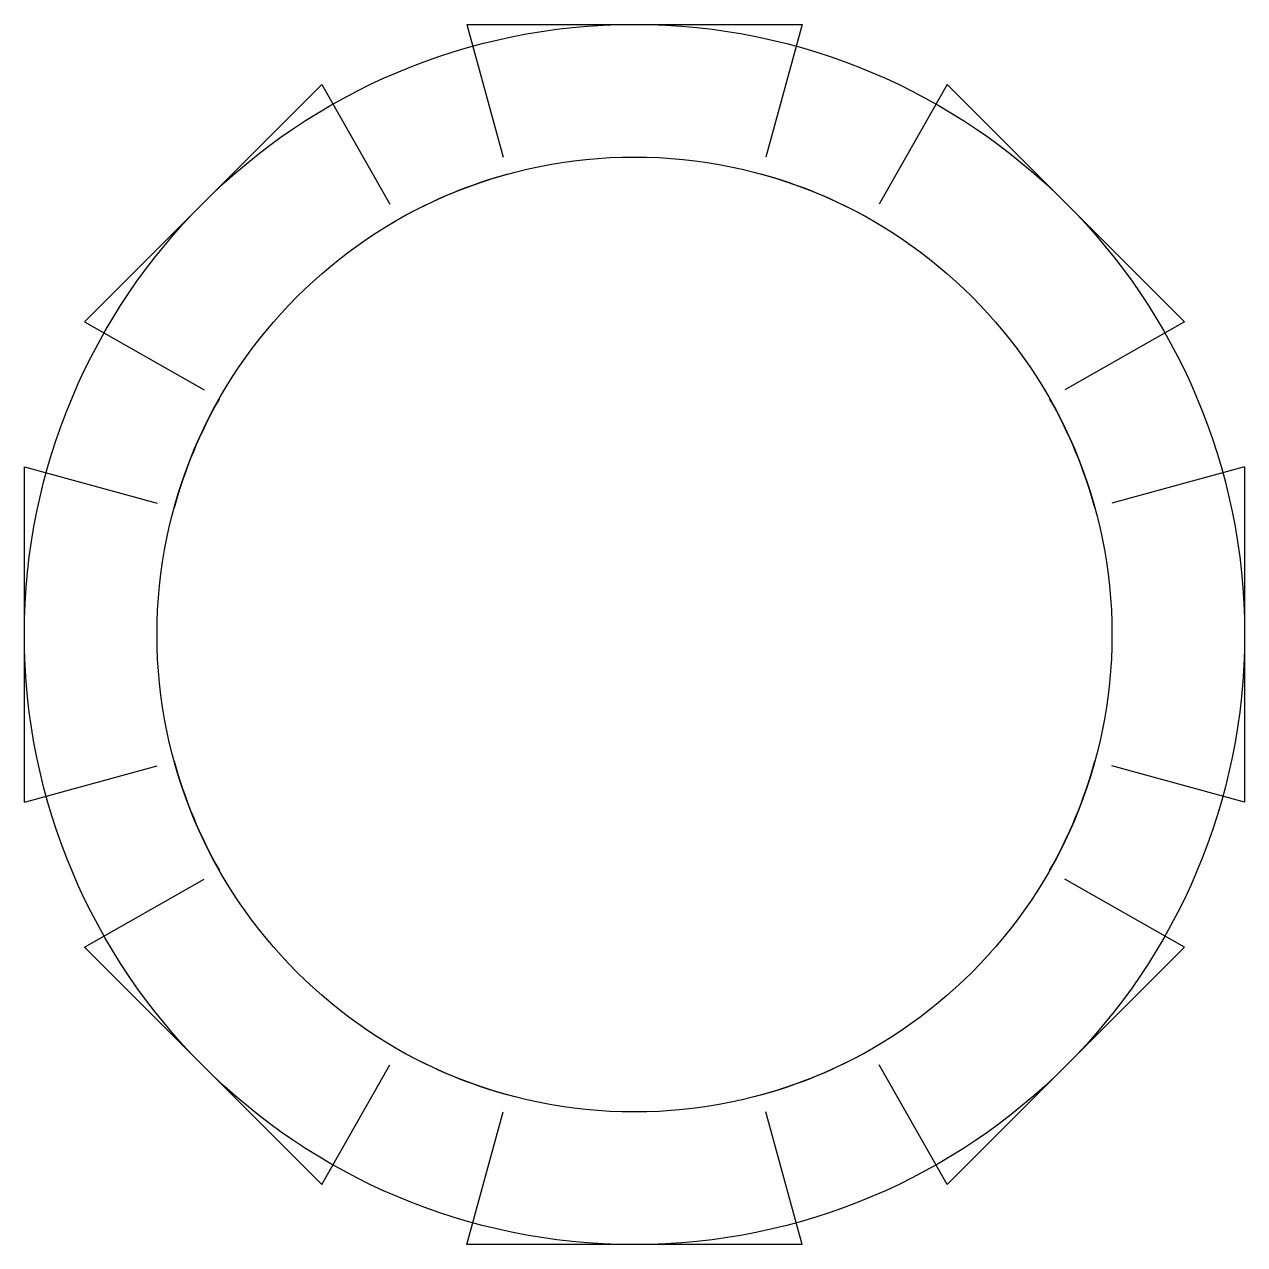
# Model space of a CAD drawing. Header units: metres. Extents: x -23 to 23, y -23 to 23.
import ezdxf

# ---------------------------------------------------------------- set-up
doc = ezdxf.new("R2010")
doc.units = ezdxf.units.M
doc.layers.add('CONSTRUCTION', color=8, linetype='Continuous')
doc.layers.add('CUT', color=1, linetype='Continuous')

msp = doc.modelspace()

# ---------------------------------------------------------------- linework, layer by layer
at = {"layer": 'CONSTRUCTION'}
for radius in [23, 18]:
    msp.add_circle((0, 0), radius, dxfattribs=at)
at = {"layer": 'CUT'}
for p, q in [((-6.322, 23), (6.322, 23)), ((-6.322, 23), (-4.948, 18)), ((6.322, 23), (4.948, 18)), ((-20.734, 11.793), (-11.793, 20.734)), ((-11.793, 20.734), (-9.229, 16.227)), ((11.793, 20.734), (9.229, 16.227)), ((11.793, 20.734), (20.734, 11.793)), ((-20.734, 11.793), (-16.227, 9.229)), ((20.734, 11.793), (16.227, 9.229)), ((-23, -6.322), (-23, 6.322)), ((-23, 6.322), (-18, 4.948)), ((23, 6.322), (18, 4.948)), ((23, 6.322), (23, -6.322)), ((-23, -6.322), (-18, -4.948)), ((23, -6.322), (18, -4.948)), ((-20.734, -11.793), (-16.227, -9.229)), ((20.734, -11.793), (16.227, -9.229)), ((-11.793, -20.734), (-20.734, -11.793)), ((20.734, -11.793), (11.793, -20.734)), ((-11.793, -20.734), (-9.229, -16.227)), ((11.793, -20.734), (9.229, -16.227)), ((-6.322, -23), (-4.948, -18)), ((6.322, -23), (4.948, -18)), ((6.322, -23), (-6.322, -23))]:
    msp.add_line(p, q, dxfattribs=at)
for start, end in [(105.3704, 119.6296), (60.3704, 74.6296), (150.3704, 164.6296), (15.3704, 29.6296), (-164.6296, -150.3704), (-29.6296, -15.3704), (-119.6296, -105.3704), (-74.6296, -60.3704)]:
    msp.add_arc((0, 0), 18, start, end, dxfattribs=at)

doc.saveas('drawing.dxf')
